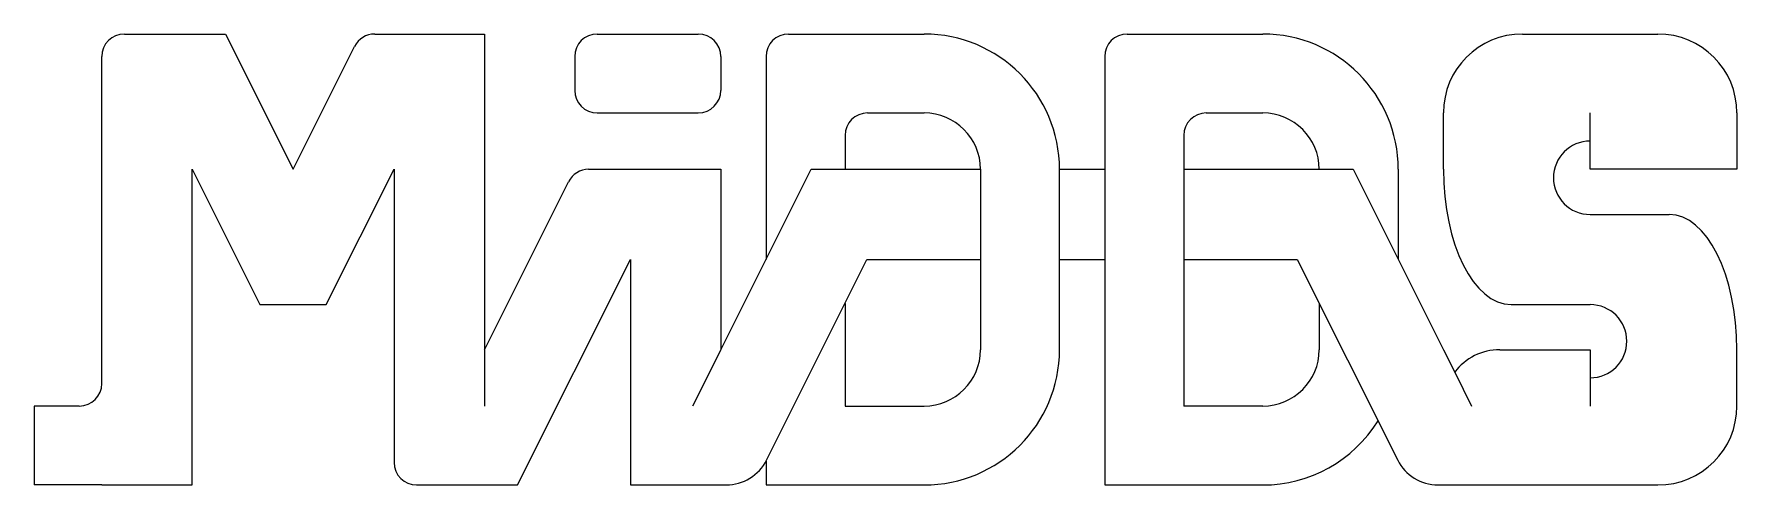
# Model space of a CAD drawing. Header units: millimetres. Extents: x -1.5 to 36.2, y 0 to 10.
import ezdxf

# ---------------------------------------------------------------- set-up
doc = ezdxf.new("R2010")
doc.units = ezdxf.units.MM

msp = doc.modelspace()

# ---------------------------------------------------------------- linework, layer by layer
at = {"color": 7, "linetype": 'Continuous'}
for p, q in [((0.5, 10), (2.736, 10)), ((2.736, 10), (4.236, 7)), ((6.045, 10), (8.472, 10)), ((8.472, 10), (8.472, 1.75)), ((10.972, 10), (13.208, 10)), ((15.208, 10), (18.208, 10)), ((22.708, 10), (25.708, 10)), ((31.458, 10), (34.458, 10)), ((0, 2.25), (0, 9.5)), ((4.236, 7), (5.598, 9.724)), ((10.472, 9.5), (10.472, 8.75)), ((13.708, 9.5), (13.708, 8.75)), ((14.708, 9.5), (14.708, 5)), ((22.208, 9.5), (22.208, 0)), ((10.972, 8.25), (13.208, 8.25)), ((16.958, 8.25), (18.208, 8.25)), ((24.458, 8.25), (25.708, 8.25)), ((29.708, 7), (29.708, 8.25)), ((32.958, 7), (32.958, 8.25)), ((36.208, 8.25), (36.208, 7)), ((16.458, 7.75), (16.458, 7)), ((23.958, 7.75), (23.958, 1.75)), ((2, 0), (2, 7)), ((2, 7), (3.5, 4)), ((4.972, 4), (6.472, 7)), ((6.472, 7), (6.472, 0.5)), ((10.781, 7), (13.708, 7)), ((13.708, 7), (13.708, 3)), ((13.708, 3), (15.708, 7)), ((15.708, 7), (19.458, 7)), ((19.458, 7), (19.458, 3)), ((21.208, 3), (21.208, 7)), ((21.208, 7), (22.208, 7)), ((23.958, 7), (27.708, 7)), ((27.708, 7), (29.708, 3)), ((28.708, 7), (28.708, 5)), ((36.208, 7), (32.958, 7)), ((8.472, 3), (10.334, 6.724)), ((32.958, 6), (34.708, 6)), ((9.208, 0), (11.708, 5)), ((11.708, 5), (11.708, 0)), ((14.721, 0.553), (16.944, 5)), ((16.944, 5), (19.458, 5)), ((21.208, 5), (22.208, 5)), ((23.958, 5), (26.472, 5)), ((26.472, 5), (28.696, 0.553)), ((3.5, 4), (4.972, 4)), ((16.458, 4.028), (16.458, 1.75)), ((26.958, 4.028), (26.958, 3)), ((31.208, 4), (32.958, 4)), ((13.708, 3), (13.083, 1.75)), ((29.708, 3), (29.958, 2.5)), ((30.958, 3), (31.208, 3)), ((31.208, 3), (32.958, 3)), ((32.958, 3), (32.958, 1.75)), ((36.208, 1.75), (36.208, 3)), ((29.958, 2.5), (30.333, 1.75)), ((-1.5, 1.75), (-1.5, 0)), ((-0.5, 1.75), (-1.5, 1.75)), ((16.458, 1.75), (18.208, 1.75)), ((25.708, 1.75), (23.958, 1.75)), ((14.708, 0.528), (14.708, 0)), ((0, 0), (-1.5, 0)), ((0, 0), (2, 0)), ((6.972, 0), (9.208, 0)), ((11.708, 0), (13.826, 0)), ((14.708, 0), (18.208, 0)), ((22.208, 0), (25.708, 0)), ((29.59, 0), (34.458, 0))]:
    msp.add_line(p, q, dxfattribs=at)
for centre, radius, start, end in [((0.5, 9.5), 0.5, 90, 180), ((6.045, 9.5), 0.5, 90, 153.4349), ((10.972, 9.5), 0.5, 90, 180), ((13.208, 9.5), 0.5, 0, 90), ((15.208, 9.5), 0.5, 90, 180), ((18.208, 7), 3, 0, 90), ((22.708, 9.5), 0.5, 90, 180), ((25.708, 7), 3, 0, 90), ((31.458, 8.25), 1.75, 90, 180), ((34.458, 8.25), 1.75, 0, 90), ((10.972, 8.75), 0.5, 180, 270), ((13.208, 8.75), 0.5, 270, 0), ((16.958, 7.75), 0.5, 90, 180), ((18.208, 7), 1.25, 0, 90), ((24.458, 7.75), 0.5, 90, 180), ((25.708, 7), 1.25, 0, 90), ((32.958, 6.812), 0.813, 90, 270), ((10.781, 6.5), 0.5, 90, 153.4349), ((32.958, 3.188), 0.812, 270, 90), ((18.208, 3), 1.25, 270, 0), ((18.208, 3), 3, 270, 0), ((25.708, 3), 1.25, 270, 0), ((30.958, 1.75), 1.25, 90, 143.1301), ((-0.5, 2.25), 0.5, 270, 0), ((34.458, 1.75), 1.75, 270, 0), ((25.708, 3), 3, 270, 328.2941), ((6.972, 0.5), 0.5, 180, 270), ((13.826, 1), 1, 270, 333.4349), ((29.59, 1), 1, 206.5651, 270)]:
    msp.add_arc(centre, radius, start, end, dxfattribs=at)
for centre, major_axis in [((31.208, 7), (0, -3)), ((34.708, 3), (0, 3))]:
    msp.add_ellipse(centre, major_axis=major_axis, ratio=0.5, start_param=4.712389, end_param=6.283185, dxfattribs=at)

doc.saveas('drawing.dxf')
